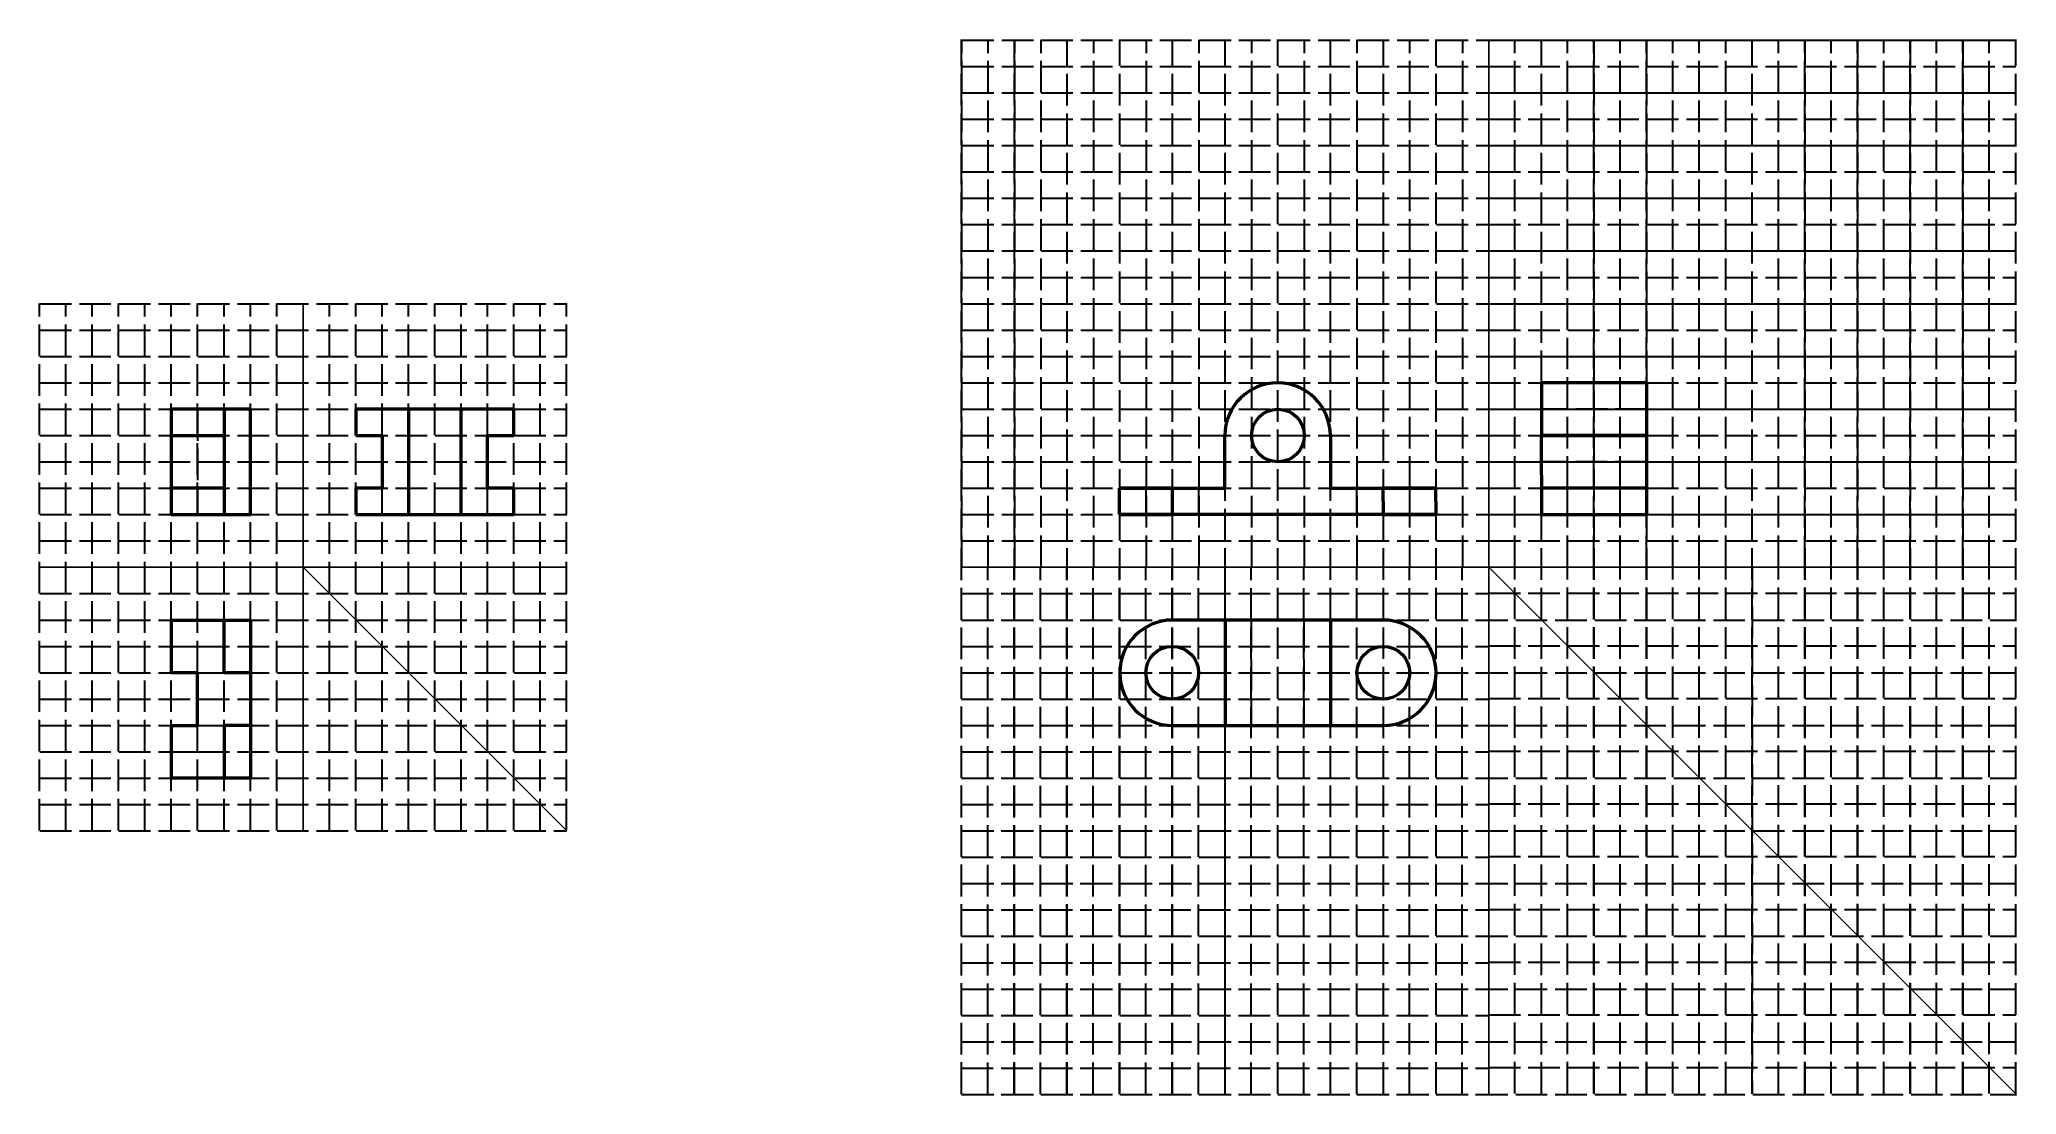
# Model space of a CAD drawing. Header units: millimetres. Extents: x 3000 to 6990, y 1050 to 2600.
# Drawn here: x 3000 to 3750, y 1050 to 1450 of the extents above.
import ezdxf

# ---------------------------------------------------------------- set-up
doc = ezdxf.new("R2010")
doc.units = ezdxf.units.MM
doc.linetypes.add('ACAD_ISO02W100', pattern=[15, 12, -3])
for name, color, linetype, lineweight in [('construccion', 84, 'ACAD_ISO02W100', 30), ('ocultas', 144, 'Continuous', 30), ('visibles', 7, 'Continuous', 50)]:
    doc.layers.add(name, color=color, linetype=linetype, lineweight=lineweight)
doc.layers.add('ejes', color=12, linetype='Continuous')

msp = doc.modelspace()

# ---------------------------------------------------------------- linework, layer by layer
msp.add_line((3001.38, 1251.84), (3001.38, 1251.84))
at = {"layer": 'construccion'}
for p, q in [((3349.84, 1050.12), (3349.84, 1450.12)), ((3349.95, 1250.01), (3349.95, 1450.01)), ((3350.06, 1449.9), (3750.06, 1449.9)), ((3350.06, 1449.9), (3550.06, 1449.9)), ((3350.06, 1449.9), (3550.06, 1449.9)), ((3350.06, 1449.9), (3550.06, 1449.9)), ((3359.95, 1250.01), (3359.95, 1450.01)), ((3369.84, 1050.12), (3369.84, 1450.12)), ((3369.95, 1250.01), (3369.95, 1450.01)), ((3379.95, 1250.01), (3379.95, 1450.01)), ((3389.84, 1050.12), (3389.84, 1450.12)), ((3399.95, 1250.01), (3399.95, 1450.01)), ((3409.84, 1050.12), (3409.84, 1450.12)), ((3419.95, 1250.01), (3419.95, 1450.01)), ((3429.84, 1050.12), (3429.84, 1450.12)), ((3439.95, 1250.01), (3439.95, 1450.01)), ((3449.84, 1050.12), (3449.84, 1450.12)), ((3459.95, 1250.01), (3459.95, 1450.01)), ((3469.84, 1050.12), (3469.84, 1450.12)), ((3479.95, 1250.01), (3479.95, 1450.01)), ((3489.84, 1050.12), (3489.84, 1450.12)), ((3499.95, 1250.01), (3499.95, 1450.01)), ((3509.84, 1050.12), (3509.84, 1450.12)), ((3519.95, 1250.01), (3519.95, 1450.01)), ((3529.84, 1050.12), (3529.84, 1450.12)), ((3539.95, 1250.01), (3539.95, 1450.01)), ((3549.84, 1449.9), (3749.84, 1449.9)), ((3549.84, 1449.9), (3749.84, 1449.9)), ((3549.84, 1449.9), (3749.84, 1449.9)), ((3559.73, 1250.01), (3559.73, 1450.01)), ((3569.84, 1050.12), (3569.84, 1450.12)), ((3579.73, 1250.01), (3579.73, 1450.01)), ((3589.73, 1250.01), (3589.73, 1450.01)), ((3589.84, 1050.12), (3589.84, 1450.12)), ((3599.73, 1250.01), (3599.73, 1450.01)), ((3609.73, 1250.01), (3609.73, 1450.01)), ((3609.84, 1050.12), (3609.84, 1450.12)), ((3619.73, 1250.01), (3619.73, 1450.01)), ((3629.73, 1250.01), (3629.73, 1450.01)), ((3639.73, 1250.01), (3639.73, 1450.01)), ((3649.84, 1050.12), (3649.84, 1450.12)), ((3659.73, 1250.01), (3659.73, 1450.01)), ((3669.73, 1250.01), (3669.73, 1450.01)), ((3669.84, 1050.12), (3669.84, 1450.12)), ((3679.73, 1250.01), (3679.73, 1450.01)), ((3689.73, 1250.01), (3689.73, 1450.01)), ((3689.84, 1050.12), (3689.84, 1450.12)), ((3699.73, 1250.01), (3699.73, 1450.01)), ((3709.73, 1250.01), (3709.73, 1450.01)), ((3709.84, 1050.12), (3709.84, 1450.12)), ((3719.73, 1250.01), (3719.73, 1450.01)), ((3729.73, 1250.01), (3729.73, 1450.01)), ((3729.84, 1050.12), (3729.84, 1450.12)), ((3739.73, 1250.01), (3739.73, 1450.01)), ((3749.84, 1050.12), (3749.84, 1450.12)), ((3350.06, 1439.9), (3550.06, 1439.9)), ((3350.06, 1439.9), (3550.06, 1439.9)), ((3350.06, 1439.9), (3550.06, 1439.9)), ((3350.06, 1439.9), (3550.06, 1439.9)), ((3350.06, 1439.9), (3550.06, 1439.9)), ((3549.84, 1439.9), (3749.84, 1439.9)), ((3549.84, 1439.9), (3749.84, 1439.9)), ((3549.84, 1439.9), (3749.84, 1439.9)), ((3549.84, 1439.9), (3749.84, 1439.9)), ((3549.84, 1439.9), (3749.84, 1439.9)), ((3350.06, 1429.9), (3750.06, 1429.9)), ((3350.06, 1429.9), (3550.06, 1429.9)), ((3350.06, 1429.9), (3550.06, 1429.9)), ((3350.06, 1429.9), (3550.06, 1429.9)), ((3549.84, 1429.9), (3749.84, 1429.9)), ((3549.84, 1429.9), (3749.84, 1429.9)), ((3549.84, 1429.9), (3749.84, 1429.9)), ((3350.06, 1419.9), (3550.06, 1419.9)), ((3350.06, 1419.9), (3550.06, 1419.9)), ((3350.06, 1419.9), (3550.06, 1419.9)), ((3549.84, 1419.9), (3749.84, 1419.9)), ((3549.84, 1419.9), (3749.84, 1419.9)), ((3549.84, 1419.9), (3749.84, 1419.9)), ((3350.06, 1409.9), (3750.06, 1409.9)), ((3350.06, 1409.9), (3550.06, 1409.9)), ((3350.06, 1409.9), (3550.06, 1409.9)), ((3350.06, 1409.9), (3550.06, 1409.9)), ((3549.84, 1409.9), (3749.84, 1409.9)), ((3549.84, 1409.9), (3749.84, 1409.9)), ((3549.84, 1409.9), (3749.84, 1409.9)), ((3350.06, 1399.9), (3550.06, 1399.9)), ((3350.06, 1399.9), (3550.06, 1399.9)), ((3350.06, 1399.9), (3550.06, 1399.9)), ((3549.84, 1399.9), (3749.84, 1399.9)), ((3549.84, 1399.9), (3749.84, 1399.9)), ((3549.84, 1399.9), (3749.84, 1399.9)), ((3350.06, 1389.9), (3750.06, 1389.9)), ((3350.06, 1389.9), (3550.06, 1389.9)), ((3350.06, 1389.9), (3550.06, 1389.9)), ((3350.06, 1389.9), (3550.06, 1389.9)), ((3549.84, 1389.9), (3749.84, 1389.9)), ((3549.84, 1389.9), (3749.84, 1389.9)), ((3549.84, 1389.9), (3749.84, 1389.9)), ((3350.06, 1379.9), (3550.06, 1379.9)), ((3350.06, 1379.9), (3550.06, 1379.9)), ((3350.06, 1379.9), (3550.06, 1379.9)), ((3549.84, 1379.9), (3749.84, 1379.9)), ((3549.84, 1379.9), (3749.84, 1379.9)), ((3549.84, 1379.9), (3749.84, 1379.9)), ((3350.06, 1369.9), (3750.06, 1369.9)), ((3350.06, 1369.9), (3550.06, 1369.9)), ((3350.06, 1369.9), (3550.06, 1369.9)), ((3350.06, 1369.9), (3550.06, 1369.9)), ((3549.84, 1369.9), (3749.84, 1369.9)), ((3549.84, 1369.9), (3749.84, 1369.9)), ((3549.84, 1369.9), (3749.84, 1369.9)), ((3350.06, 1359.9), (3550.06, 1359.9)), ((3350.06, 1359.9), (3550.06, 1359.9)), ((3350.06, 1359.9), (3550.06, 1359.9)), ((3549.84, 1359.9), (3749.84, 1359.9)), ((3549.84, 1359.9), (3749.84, 1359.9)), ((3549.84, 1359.9), (3749.84, 1359.9)), ((2999.95, 1150.01), (2999.95, 1350.01)), ((3000.06, 1349.9), (3200.06, 1349.9)), ((3000.06, 1349.9), (3200.06, 1349.9)), ((3009.95, 1150.01), (3009.95, 1350.01)), ((3019.95, 1150.01), (3019.95, 1350.01)), ((3029.95, 1150.01), (3029.95, 1350.01)), ((3039.95, 1150.01), (3039.95, 1350.01)), ((3049.95, 1150.01), (3049.95, 1350.01)), ((3059.95, 1150.01), (3059.95, 1350.01)), ((3069.95, 1150.01), (3069.95, 1350.01)), ((3079.95, 1150.01), (3079.95, 1350.01)), ((3089.95, 1150.01), (3089.95, 1350.01)), ((3109.95, 1150.01), (3109.95, 1350.01)), ((3119.95, 1150.01), (3119.95, 1350.01)), ((3129.95, 1150.01), (3129.95, 1350.01)), ((3139.95, 1150.01), (3139.95, 1350.01)), ((3149.95, 1150.01), (3149.95, 1350.01)), ((3159.95, 1150.01), (3159.95, 1350.01)), ((3169.95, 1150.01), (3169.95, 1350.01)), ((3179.95, 1150.01), (3179.95, 1350.01)), ((3189.95, 1150.01), (3189.95, 1350.01)), ((3199.95, 1150.01), (3199.95, 1350.01)), ((3350.06, 1349.9), (3750.06, 1349.9)), ((3350.06, 1349.9), (3550.06, 1349.9)), ((3549.84, 1349.9), (3749.84, 1349.9)), ((3000.06, 1339.9), (3200.06, 1339.9)), ((3000.06, 1339.9), (3200.06, 1339.9)), ((3000.06, 1339.9), (3200.06, 1339.9)), ((3350.06, 1339.9), (3550.06, 1339.9)), ((3350.06, 1339.9), (3550.06, 1339.9)), ((3350.06, 1339.9), (3550.06, 1339.9)), ((3549.84, 1339.9), (3749.84, 1339.9)), ((3549.84, 1339.9), (3749.84, 1339.9)), ((3549.84, 1339.9), (3749.84, 1339.9)), ((3000.06, 1329.9), (3200.06, 1329.9)), ((3000.06, 1329.9), (3200.06, 1329.9)), ((3350.06, 1329.9), (3750.06, 1329.9)), ((3350.06, 1329.9), (3550.06, 1329.9)), ((3350.06, 1329.9), (3550.06, 1329.9)), ((3350.06, 1329.9), (3550.06, 1329.9)), ((3549.84, 1329.9), (3749.84, 1329.9)), ((3549.84, 1329.9), (3749.84, 1329.9)), ((3549.84, 1329.9), (3749.84, 1329.9)), ((3000.06, 1319.9), (3200.06, 1319.9)), ((3000.06, 1319.9), (3200.06, 1319.9)), ((3350.06, 1319.9), (3550.06, 1319.9)), ((3350.06, 1319.9), (3550.06, 1319.9)), ((3350.06, 1319.9), (3550.06, 1319.9)), ((3549.84, 1319.9), (3749.84, 1319.9)), ((3549.84, 1319.9), (3749.84, 1319.9)), ((3549.84, 1319.9), (3749.84, 1319.9)), ((3000.06, 1309.9), (3200.06, 1309.9)), ((3000.06, 1309.9), (3200.06, 1309.9)), ((3350.06, 1309.9), (3750.06, 1309.9)), ((3350.06, 1309.9), (3550.06, 1309.9)), ((3350.06, 1309.9), (3550.06, 1309.9)), ((3350.06, 1309.9), (3550.06, 1309.9)), ((3549.84, 1309.9), (3749.84, 1309.9)), ((3549.84, 1309.9), (3749.84, 1309.9)), ((3549.84, 1309.9), (3749.84, 1309.9)), ((3000.06, 1299.9), (3200.06, 1299.9)), ((3000.06, 1299.9), (3200.06, 1299.9)), ((3350.06, 1299.9), (3550.06, 1299.9)), ((3350.06, 1299.9), (3550.06, 1299.9)), ((3350.06, 1299.9), (3550.06, 1299.9)), ((3549.84, 1299.9), (3749.84, 1299.9)), ((3549.84, 1299.9), (3749.84, 1299.9)), ((3549.84, 1299.9), (3749.84, 1299.9)), ((3000.06, 1289.9), (3200.06, 1289.9)), ((3000.06, 1289.9), (3200.06, 1289.9)), ((3350.06, 1289.9), (3750.06, 1289.9)), ((3350.06, 1289.9), (3550.06, 1289.9)), ((3350.06, 1289.9), (3550.06, 1289.9)), ((3350.06, 1289.9), (3550.06, 1289.9)), ((3549.84, 1289.9), (3749.84, 1289.9)), ((3549.84, 1289.9), (3749.84, 1289.9)), ((3549.84, 1289.9), (3749.84, 1289.9)), ((3000.06, 1279.9), (3200.06, 1279.9)), ((3000.06, 1279.9), (3200.06, 1279.9)), ((3350.06, 1279.9), (3550.06, 1279.9)), ((3350.06, 1279.9), (3550.06, 1279.9)), ((3350.06, 1279.9), (3550.06, 1279.9)), ((3549.84, 1279.9), (3749.84, 1279.9)), ((3549.84, 1279.9), (3749.84, 1279.9)), ((3549.84, 1279.9), (3749.84, 1279.9)), ((3000.06, 1269.9), (3200.06, 1269.9)), ((3000.06, 1269.9), (3200.06, 1269.9)), ((3350.06, 1269.9), (3750.06, 1269.9)), ((3350.06, 1269.9), (3550.06, 1269.9)), ((3350.06, 1269.9), (3550.06, 1269.9)), ((3350.06, 1269.9), (3550.06, 1269.9)), ((3549.84, 1269.9), (3749.84, 1269.9)), ((3549.84, 1269.9), (3749.84, 1269.9)), ((3549.84, 1269.9), (3749.84, 1269.9)), ((3000.06, 1259.9), (3200.06, 1259.9)), ((3000.06, 1259.9), (3200.06, 1259.9)), ((3350.06, 1259.9), (3550.06, 1259.9)), ((3350.06, 1259.9), (3550.06, 1259.9)), ((3350.06, 1259.9), (3550.06, 1259.9)), ((3549.84, 1259.9), (3749.84, 1259.9)), ((3549.84, 1259.9), (3749.84, 1259.9)), ((3549.84, 1259.9), (3749.84, 1259.9)), ((3349.73, 1050.01), (3349.73, 1250.01)), ((3359.73, 1050.01), (3359.73, 1250.01)), ((3369.73, 1050.01), (3369.73, 1250.01)), ((3379.73, 1050.01), (3379.73, 1250.01)), ((3389.73, 1050.01), (3389.73, 1250.01)), ((3399.73, 1050.01), (3399.73, 1250.01)), ((3409.73, 1050.01), (3409.73, 1250.01)), ((3419.73, 1050.01), (3419.73, 1250.01)), ((3429.73, 1050.01), (3429.73, 1250.01)), ((3439.73, 1050.01), (3439.73, 1250.01)), ((3449.73, 1249.9), (3449.73, 1049.9)), ((3459.73, 1050.01), (3459.73, 1250.01)), ((3479.73, 1050.01), (3479.73, 1250.01)), ((3499.73, 1050.01), (3499.73, 1250.01)), ((3519.73, 1050.01), (3519.73, 1250.01)), ((3539.73, 1050.01), (3539.73, 1250.01)), ((3559.73, 1050.23), (3559.73, 1250.23)), ((3579.73, 1050.23), (3579.73, 1250.23)), ((3589.73, 1050.23), (3589.73, 1250.23)), ((3599.73, 1050.23), (3599.73, 1250.23)), ((3609.73, 1050.23), (3609.73, 1250.23)), ((3619.73, 1050.23), (3619.73, 1250.23)), ((3629.73, 1050.23), (3629.73, 1250.23)), ((3639.73, 1050.23), (3639.73, 1250.23)), ((3649.73, 1250.12), (3649.73, 1050.12)), ((3659.73, 1050.23), (3659.73, 1250.23)), ((3669.73, 1050.23), (3669.73, 1250.23)), ((3679.73, 1050.23), (3679.73, 1250.23)), ((3689.73, 1050.23), (3689.73, 1250.23)), ((3699.73, 1050.23), (3699.73, 1250.23)), ((3709.73, 1050.23), (3709.73, 1250.23)), ((3719.73, 1050.23), (3719.73, 1250.23)), ((3729.73, 1050.23), (3729.73, 1250.23)), ((3739.73, 1050.23), (3739.73, 1250.23)), ((3000.06, 1239.9), (3200.06, 1239.9)), ((3000.06, 1239.9), (3200.06, 1239.9)), ((3349.84, 1239.9), (3549.84, 1239.9)), ((3349.84, 1239.9), (3549.84, 1239.9)), ((3349.84, 1239.9), (3549.84, 1239.9)), ((3349.84, 1239.9), (3549.84, 1239.9)), ((3349.84, 1239.9), (3549.84, 1239.9)), ((3549.84, 1240.12), (3749.84, 1240.12)), ((3549.84, 1240.12), (3749.84, 1240.12)), ((3549.84, 1240.12), (3749.84, 1240.12)), ((3549.84, 1240.12), (3749.84, 1240.12)), ((3549.84, 1240.12), (3749.84, 1240.12)), ((3000.06, 1229.9), (3200.06, 1229.9)), ((3000.06, 1229.9), (3200.06, 1229.9)), ((3349.84, 1229.9), (3549.84, 1229.9)), ((3349.84, 1229.9), (3549.84, 1229.9)), ((3349.84, 1229.9), (3549.84, 1229.9)), ((3350.06, 1229.9), (3750.06, 1229.9)), ((3000.06, 1219.9), (3200.06, 1219.9)), ((3000.06, 1219.9), (3200.06, 1219.9)), ((3349.84, 1219.9), (3549.84, 1219.9)), ((3349.84, 1219.9), (3549.84, 1219.9)), ((3349.84, 1219.9), (3549.84, 1219.9)), ((3549.84, 1220.12), (3749.84, 1220.12)), ((3549.84, 1220.12), (3749.84, 1220.12)), ((3549.84, 1220.12), (3749.84, 1220.12)), ((3000.06, 1209.9), (3200.06, 1209.9)), ((3000.06, 1209.9), (3200.06, 1209.9)), ((3349.84, 1209.9), (3549.84, 1209.9)), ((3349.84, 1209.9), (3549.84, 1209.9)), ((3349.84, 1209.9), (3549.84, 1209.9)), ((3350.06, 1209.9), (3750.06, 1209.9)), ((3000.06, 1199.9), (3200.06, 1199.9)), ((3000.06, 1199.9), (3200.06, 1199.9)), ((3349.84, 1199.9), (3549.84, 1199.9)), ((3349.84, 1199.9), (3549.84, 1199.9)), ((3349.84, 1199.9), (3549.84, 1199.9)), ((3549.84, 1200.12), (3749.84, 1200.12)), ((3549.84, 1200.12), (3749.84, 1200.12)), ((3549.84, 1200.12), (3749.84, 1200.12)), ((3000.06, 1189.9), (3200.06, 1189.9)), ((3000.06, 1189.9), (3200.06, 1189.9)), ((3349.84, 1189.9), (3549.84, 1189.9)), ((3349.84, 1189.9), (3549.84, 1189.9)), ((3349.84, 1189.9), (3549.84, 1189.9)), ((3350.06, 1189.9), (3750.06, 1189.9)), ((3000.06, 1179.9), (3200.06, 1179.9)), ((3000.06, 1179.9), (3200.06, 1179.9)), ((3349.84, 1179.9), (3549.84, 1179.9)), ((3349.84, 1179.9), (3549.84, 1179.9)), ((3349.84, 1179.9), (3549.84, 1179.9)), ((3549.84, 1180.12), (3749.84, 1180.12)), ((3549.84, 1180.12), (3749.84, 1180.12)), ((3549.84, 1180.12), (3749.84, 1180.12)), ((3000.06, 1169.9), (3200.06, 1169.9)), ((3000.06, 1169.9), (3200.06, 1169.9)), ((3349.84, 1169.9), (3549.84, 1169.9)), ((3349.84, 1169.9), (3549.84, 1169.9)), ((3349.84, 1169.9), (3549.84, 1169.9)), ((3350.06, 1169.9), (3750.06, 1169.9)), ((3000.06, 1159.9), (3200.06, 1159.9)), ((3000.06, 1159.9), (3200.06, 1159.9)), ((3349.84, 1159.9), (3549.84, 1159.9)), ((3349.84, 1159.9), (3549.84, 1159.9)), ((3349.84, 1159.9), (3549.84, 1159.9)), ((3549.84, 1160.12), (3749.84, 1160.12)), ((3549.84, 1160.12), (3749.84, 1160.12)), ((3549.84, 1160.12), (3749.84, 1160.12)), ((3000.06, 1149.9), (3200.06, 1149.9)), ((3000.06, 1149.9), (3200.06, 1149.9)), ((3349.84, 1149.9), (3549.84, 1149.9)), ((3350.06, 1149.9), (3750.06, 1149.9)), ((3349.84, 1139.9), (3549.84, 1139.9)), ((3349.84, 1139.9), (3549.84, 1139.9)), ((3349.84, 1139.9), (3549.84, 1139.9)), ((3549.84, 1140.12), (3749.84, 1140.12)), ((3549.84, 1140.12), (3749.84, 1140.12)), ((3549.84, 1140.12), (3749.84, 1140.12)), ((3349.84, 1129.9), (3549.84, 1129.9)), ((3349.84, 1129.9), (3549.84, 1129.9)), ((3349.84, 1129.9), (3549.84, 1129.9)), ((3350.06, 1129.9), (3750.06, 1129.9)), ((3349.84, 1119.9), (3549.84, 1119.9)), ((3349.84, 1119.9), (3549.84, 1119.9)), ((3349.84, 1119.9), (3549.84, 1119.9)), ((3549.84, 1120.12), (3749.84, 1120.12)), ((3549.84, 1120.12), (3749.84, 1120.12)), ((3549.84, 1120.12), (3749.84, 1120.12)), ((3349.84, 1109.9), (3549.84, 1109.9)), ((3349.84, 1109.9), (3549.84, 1109.9)), ((3349.84, 1109.9), (3549.84, 1109.9)), ((3350.06, 1109.9), (3750.06, 1109.9)), ((3349.84, 1099.9), (3549.84, 1099.9)), ((3349.84, 1099.9), (3549.84, 1099.9)), ((3349.84, 1099.9), (3549.84, 1099.9)), ((3549.84, 1100.12), (3749.84, 1100.12)), ((3549.84, 1100.12), (3749.84, 1100.12)), ((3549.84, 1100.12), (3749.84, 1100.12)), ((3349.84, 1089.9), (3549.84, 1089.9)), ((3349.84, 1089.9), (3549.84, 1089.9)), ((3349.84, 1089.9), (3549.84, 1089.9)), ((3350.06, 1089.9), (3750.06, 1089.9)), ((3349.84, 1079.9), (3549.84, 1079.9)), ((3349.84, 1079.9), (3549.84, 1079.9)), ((3349.84, 1079.9), (3549.84, 1079.9)), ((3549.84, 1080.12), (3749.84, 1080.12)), ((3549.84, 1080.12), (3749.84, 1080.12)), ((3549.84, 1080.12), (3749.84, 1080.12)), ((3349.84, 1069.9), (3549.84, 1069.9)), ((3349.84, 1069.9), (3549.84, 1069.9)), ((3349.84, 1069.9), (3549.84, 1069.9)), ((3350.06, 1069.9), (3750.06, 1069.9)), ((3349.84, 1059.9), (3549.84, 1059.9)), ((3349.84, 1059.9), (3549.84, 1059.9)), ((3349.84, 1059.9), (3549.84, 1059.9)), ((3549.84, 1060.12), (3749.84, 1060.12)), ((3549.84, 1060.12), (3749.84, 1060.12)), ((3549.84, 1060.12), (3749.84, 1060.12)), ((3349.84, 1049.9), (3549.84, 1049.9)), ((3349.84, 1049.9), (3549.84, 1049.9)), ((3349.84, 1049.9), (3549.84, 1049.9)), ((3350.06, 1049.9), (3750.06, 1049.9))]:
    msp.add_line(p, q, dxfattribs=at)
at = {"layer": 'ejes'}
for p, q in [((3549.84, 1449.9), (3549.84, 1049.9)), ((3099.95, 1349.9), (3099.95, 1149.9)), ((3000.06, 1249.9), (3200.06, 1249.9)), ((3099.95, 1249.9), (3200.06, 1149.9)), ((3350.06, 1249.9), (3750.06, 1249.9)), ((3549.84, 1249.9), (3750.06, 1049.9))]:
    msp.add_line(p, q, dxfattribs=at)
at = {"layer": 'ocultas', "linetype": 'ACAD_ISO02W100'}
for p, q in [((3059.95, 1309.9), (3059.95, 1269.9)), ((3609.84, 1309.9), (3569.73, 1309.9)), ((3609.73, 1289.9), (3569.73, 1289.9)), ((3419.84, 1269.9), (3419.84, 1279.9)), ((3439.84, 1269.9), (3439.84, 1279.9)), ((3499.84, 1269.9), (3499.84, 1279.9)), ((3519.84, 1269.9), (3519.84, 1279.9)), ((3579.73, 1269.9), (3579.73, 1279.9)), ((3599.73, 1269.9), (3599.73, 1279.9)), ((3459.73, 1229.9), (3459.73, 1189.9)), ((3479.73, 1229.9), (3479.73, 1189.9)), ((3049.95, 1219.9), (3069.95, 1219.9)), ((3049.95, 1179.9), (3069.95, 1179.9))]:
    msp.add_line(p, q, dxfattribs=at)
at = {"layer": 'visibles'}
for p, q in [((3609.84, 1319.9), (3569.84, 1319.9)), ((3569.84, 1319.9), (3569.84, 1299.9)), ((3609.84, 1299.9), (3609.84, 1319.9)), ((3079.95, 1309.9), (3049.95, 1309.9)), ((3049.95, 1309.9), (3049.95, 1269.9)), ((3069.95, 1309.9), (3069.95, 1269.9)), ((3079.95, 1269.9), (3079.95, 1309.9)), ((3179.95, 1309.9), (3119.95, 1309.9)), ((3119.95, 1309.9), (3119.95, 1299.9)), ((3139.95, 1309.9), (3139.95, 1269.9)), ((3159.95, 1269.9), (3159.95, 1309.9)), ((3179.95, 1299.9), (3179.95, 1309.9)), ((3049.95, 1299.9), (3069.95, 1299.9)), ((3119.95, 1299.9), (3129.95, 1299.9)), ((3129.95, 1299.9), (3129.95, 1279.9)), ((3169.95, 1279.9), (3169.95, 1299.9)), ((3169.95, 1299.9), (3179.95, 1299.9)), ((3449.73, 1279.9), (3449.73, 1299.9)), ((3449.73, 1279.9), (3449.73, 1299.9)), ((3489.73, 1299.9), (3489.73, 1279.9)), ((3489.73, 1299.9), (3489.73, 1279.9)), ((3609.84, 1299.9), (3569.73, 1299.9)), ((3569.73, 1299.9), (3569.84, 1269.9)), ((3569.84, 1299.9), (3609.84, 1299.9)), ((3609.84, 1269.9), (3609.84, 1299.9)), ((3069.95, 1279.9), (3049.95, 1279.9)), ((3129.95, 1279.9), (3119.95, 1279.9)), ((3119.95, 1279.9), (3119.95, 1269.9)), ((3179.95, 1279.9), (3169.95, 1279.9)), ((3179.95, 1269.9), (3179.95, 1279.9)), ((3409.73, 1279.9), (3429.73, 1279.9)), ((3429.73, 1279.9), (3409.73, 1279.9)), ((3409.73, 1269.9), (3409.73, 1279.9)), ((3429.73, 1279.9), (3449.73, 1279.9)), ((3429.73, 1279.9), (3449.73, 1279.9)), ((3429.84, 1269.9), (3429.84, 1279.9)), ((3489.73, 1279.9), (3509.73, 1279.9)), ((3489.73, 1279.9), (3509.73, 1279.9)), ((3509.73, 1279.9), (3529.73, 1279.9)), ((3509.84, 1269.9), (3509.73, 1279.9)), ((3529.73, 1279.9), (3509.84, 1279.9)), ((3529.84, 1269.9), (3529.73, 1279.9)), ((3609.73, 1279.9), (3569.73, 1279.9)), ((3049.95, 1269.9), (3079.95, 1269.9)), ((3119.95, 1269.9), (3179.95, 1269.9)), ((3429.73, 1269.9), (3409.73, 1269.9)), ((3409.73, 1269.9), (3429.73, 1269.9)), ((3509.73, 1269.9), (3429.73, 1269.9)), ((3509.73, 1269.9), (3429.73, 1269.9)), ((3509.84, 1269.9), (3509.73, 1269.9)), ((3509.73, 1269.9), (3509.84, 1269.9)), ((3509.84, 1269.9), (3529.84, 1269.9)), ((3529.84, 1269.9), (3509.84, 1269.9)), ((3569.73, 1269.9), (3609.84, 1269.9)), ((3049.95, 1229.9), (3079.95, 1229.9)), ((3049.95, 1229.9), (3049.95, 1209.9)), ((3069.95, 1209.9), (3069.95, 1229.9)), ((3079.95, 1229.9), (3079.95, 1169.9)), ((3509.84, 1229.9), (3429.84, 1229.9)), ((3449.84, 1229.9), (3449.84, 1189.9)), ((3489.84, 1229.9), (3489.73, 1189.9)), ((3059.95, 1209.9), (3049.95, 1209.9)), ((3059.95, 1189.9), (3059.95, 1209.9)), ((3079.95, 1209.9), (3069.95, 1209.9)), ((3049.95, 1189.9), (3059.95, 1189.9)), ((3049.95, 1189.9), (3049.95, 1169.9)), ((3079.95, 1189.9), (3069.95, 1189.9)), ((3069.95, 1189.9), (3069.95, 1169.9)), ((3429.84, 1189.9), (3509.84, 1189.9)), ((3079.95, 1169.9), (3049.95, 1169.9))]:
    msp.add_line(p, q, dxfattribs=at)
for centre in [(3469.84, 1299.9), (3429.73, 1209.9), (3509.84, 1209.9)]:
    msp.add_circle(centre, 10, dxfattribs=at)
for centre, start, end in [((3469.73, 1299.9), 0, 180), ((3469.73, 1299.9), 0, 180), ((3429.84, 1209.9), 90, 270), ((3509.84, 1209.9), 270, 90)]:
    msp.add_arc(centre, 20, start, end, dxfattribs=at)

doc.saveas('drawing.dxf')
